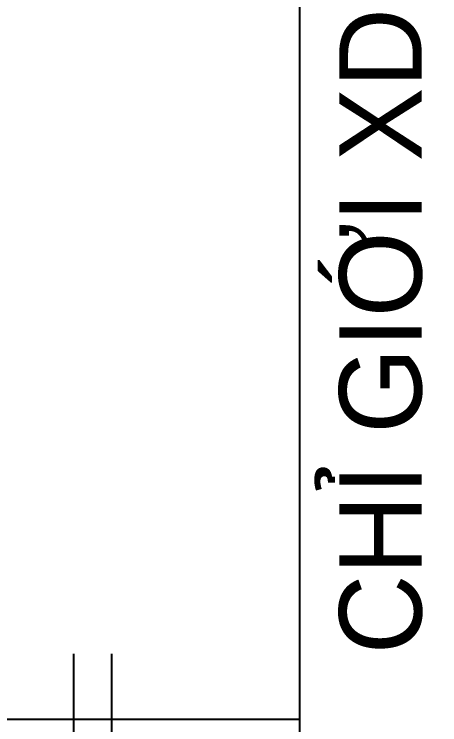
# Model space of a CAD drawing. Header units: metres. Extents: x 563124 to 573994, y 2062953 to 2068466.
# Drawn here: x 572678.21 to 572687.25, y 2065109.9 to 2065124.97 of the extents above; entities that cross this region are included whole.
import ezdxf

# ---------------------------------------------------------------- set-up
doc = ezdxf.new("R2010")
doc.units = ezdxf.units.M
doc.layers.add('kt', color=37, linetype='CONTINUOUS', lineweight=25)
doc.layers.add('MATCATDUONG', color=8, linetype='CONTINUOUS')
doc.styles.add('KTEN', font='VHAVAN.ttf')

msp = doc.modelspace()

# ---------------------------------------------------------------- linework, layer by layer
at = {"layer": 'kt', "color": 8, "linetype": 'Continuous', "elevation": 0, "flags": 128}
for points in [[(572679.479, 2065103.809), (572679.479, 2065107.731), (572679.924, 2065107.731), (572679.034, 2065108.176), (572679.479, 2065108.176), (572679.479, 2065111.406)], [(572680.285, 2065103.809), (572680.285, 2065107.731), (572680.73, 2065107.731), (572679.84, 2065108.176), (572680.285, 2065108.176), (572680.285, 2065111.406)]]:
    msp.add_lwpolyline(points, dxfattribs=at)
at = {"layer": 'MATCATDUONG', "color": 40, "linetype": 'Continuous', "extrusion": (3.31378e-12, 1.1371e-08, 1)}
msp.add_line((572684.266, 2065129.79, 0), (572684.266, 2065110.021, 0), dxfattribs=at)
at = {"layer": 'MATCATDUONG', "color": 40, "linetype": 'Continuous', "elevation": 0}
msp.add_lwpolyline([(572630.266, 2065110.021), (572639.266, 2065110.021), (572645.266, 2065110.021), (572645.266, 2065109.421), (572657.266, 2065109.811), (572669.266, 2065109.421), (572669.266, 2065110.021), (572675.266, 2065110.021), (572684.266, 2065110.021), (572684.266, 2065108.021), (572684.266, 2065106.021), (572684.266, 2065105.021), (572630.266, 2065105.021)], close=True, dxfattribs=at)

# ---------------------------------------------------------------- texts
at = {"layer": 'MATCATDUONG', "color": 7, "linetype": 'Continuous', "extrusion": (-3.31378e-12, 1.1371e-08, 1), "style": 'KTEN'}
msp.add_text('chØ giíi xdùng', height=1.75, rotation=90, dxfattribs=at).set_placement((572686.862, 2065111.395, 0.023))

doc.saveas('drawing.dxf')
